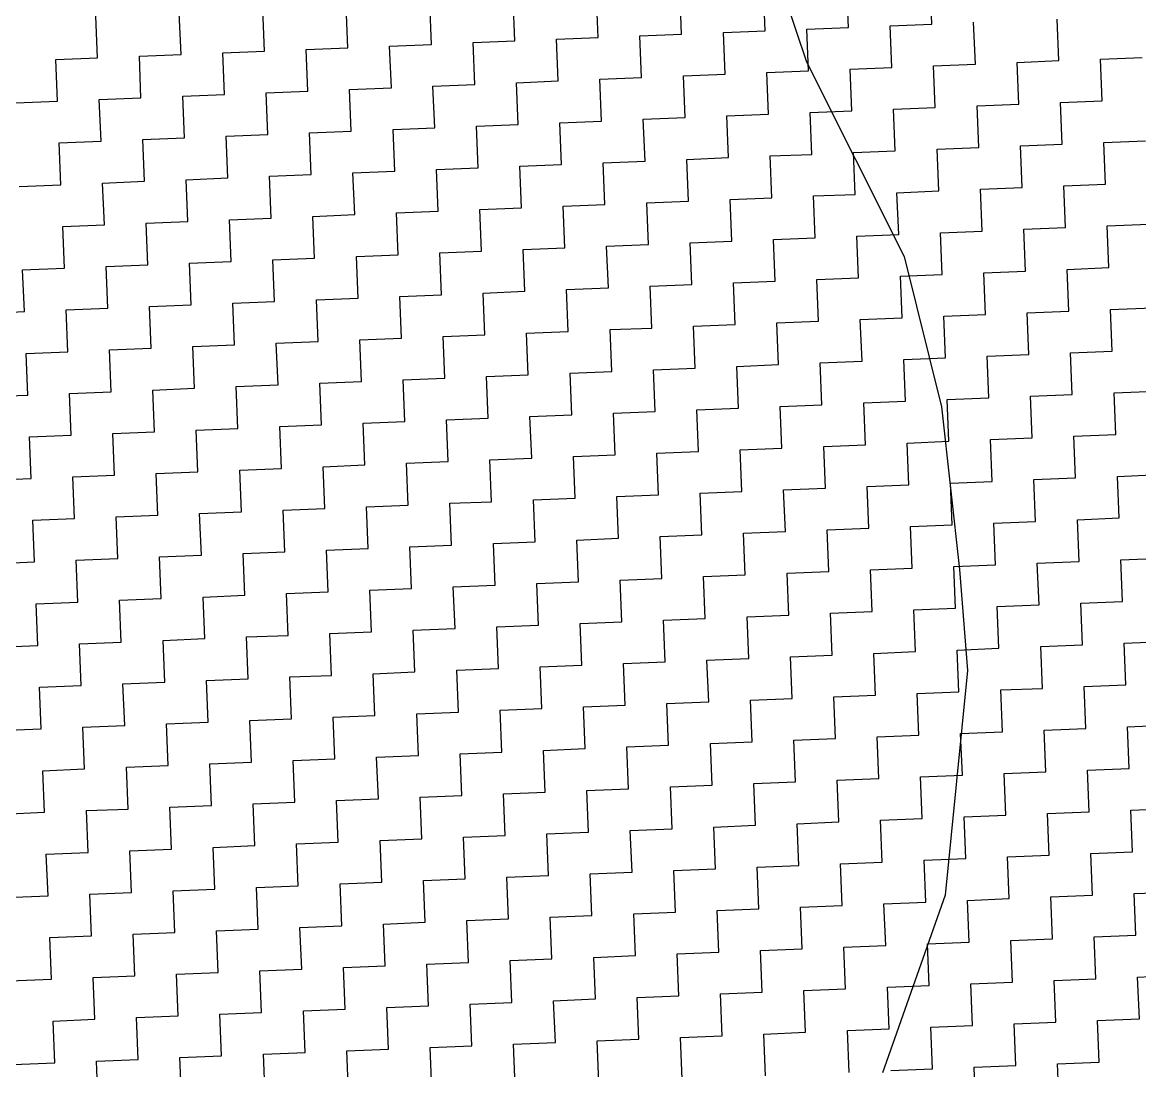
# Model space of a CAD drawing. Header units: metres. Extents: x 281802 to 284768, y 2076477 to 2081449.
# Drawn here: x 282218.1 to 282333.2, y 2076914.1 to 2077022.1 of the extents above; entities that cross this region are included whole.
import ezdxf

# ---------------------------------------------------------------- set-up
doc = ezdxf.new("R2010")
doc.units = ezdxf.units.M
doc.layers.add('LINE_WATER', color=4, linetype='Continuous')
doc.layers.add('POLY_HATCH', color=12, linetype='Continuous')

msp = doc.modelspace()

# ---------------------------------------------------------------- linework, layer by layer
at = {"layer": 'LINE_WATER'}
for p, q in [((282293.41, 2077034.3), (282298.88, 2077018.07)), ((282298.88, 2077018.07), (282308.93, 2076998.02)), ((282308.93, 2076998.02), (282312.77, 2076982.53)), ((282312.77, 2076982.53), (282314.65, 2076965.75)), ((282314.65, 2076965.75), (282315.47, 2076955.35)), ((282315.47, 2076955.35), (282313.17, 2076932.22)), ((282313.17, 2076932.22), (282306.69, 2076913.9))]:
    msp.add_line(p, q, dxfattribs=at)
at = {"layer": 'POLY_HATCH', "linetype": 'Continuous'}
for p, q in [((282311.79, 2077021.95), (282311.62, 2077026.25)), ((282286, 2077020.91), (282285.83, 2077025.21)), ((282294.6, 2077021.26), (282294.42, 2077025.55)), ((282303.2, 2077021.6), (282303.02, 2077025.9)), ((282251.61, 2077019.51), (282251.44, 2077023.81)), ((282260.21, 2077019.86), (282260.04, 2077024.16)), ((282268.81, 2077020.21), (282268.63, 2077024.51)), ((282277.4, 2077020.56), (282277.23, 2077024.86)), ((282225.82, 2077018.47), (282225.65, 2077022.77)), ((282234.42, 2077018.82), (282234.24, 2077023.12)), ((282243.02, 2077019.17), (282242.84, 2077023.46)), ((282298.9, 2077021.43), (282303.2, 2077021.6)), ((282307.49, 2077021.78), (282311.79, 2077021.95)), ((282307.67, 2077017.48), (282307.49, 2077021.78)), ((282316.27, 2077017.83), (282316.09, 2077022.13)), ((282324.86, 2077018.18), (282324.69, 2077022.47)), ((282273.11, 2077020.38), (282277.4, 2077020.56)), ((282273.28, 2077016.09), (282273.11, 2077020.38)), ((282281.7, 2077020.73), (282286, 2077020.91)), ((282281.88, 2077016.43), (282281.7, 2077020.73)), ((282290.3, 2077021.08), (282294.6, 2077021.26)), ((282290.47, 2077016.78), (282290.3, 2077021.08)), ((282299.07, 2077017.13), (282298.9, 2077021.43)), ((282238.72, 2077018.99), (282243.02, 2077019.17)), ((282247.31, 2077019.34), (282251.61, 2077019.51)), ((282247.49, 2077015.04), (282247.31, 2077019.34)), ((282255.91, 2077019.69), (282260.21, 2077019.86)), ((282256.09, 2077015.39), (282255.91, 2077019.69)), ((282264.51, 2077020.04), (282268.81, 2077020.21)), ((282264.68, 2077015.74), (282264.51, 2077020.04)), ((282221.52, 2077018.29), (282225.82, 2077018.47)), ((282221.7, 2077014), (282221.52, 2077018.29)), ((282230.12, 2077018.64), (282234.42, 2077018.82)), ((282230.29, 2077014.34), (282230.12, 2077018.64)), ((282238.89, 2077014.69), (282238.72, 2077018.99)), ((282320.56, 2077018), (282324.86, 2077018.18)), ((282320.74, 2077013.7), (282320.56, 2077018)), ((282329.16, 2077018.35), (282333.46, 2077018.52)), ((282329.34, 2077014.05), (282329.16, 2077018.35)), ((282294.77, 2077016.96), (282299.07, 2077017.13)), ((282294.95, 2077012.66), (282294.77, 2077016.96)), ((282303.37, 2077017.31), (282307.67, 2077017.48)), ((282303.54, 2077013.01), (282303.37, 2077017.31)), ((282311.97, 2077017.65), (282316.27, 2077017.83)), ((282312.14, 2077013.35), (282311.97, 2077017.65)), ((282260.38, 2077015.56), (282264.68, 2077015.74)), ((282268.98, 2077015.91), (282273.28, 2077016.09)), ((282269.16, 2077011.61), (282268.98, 2077015.91)), ((282277.58, 2077016.26), (282281.88, 2077016.43)), ((282277.75, 2077011.96), (282277.58, 2077016.26)), ((282286.18, 2077016.61), (282290.47, 2077016.78)), ((282286.35, 2077012.31), (282286.18, 2077016.61)), ((282234.59, 2077014.52), (282238.89, 2077014.69)), ((282243.19, 2077014.87), (282247.49, 2077015.04)), ((282243.36, 2077010.57), (282243.19, 2077014.87)), ((282251.79, 2077015.21), (282256.09, 2077015.39)), ((282251.96, 2077010.92), (282251.79, 2077015.21)), ((282260.56, 2077011.26), (282260.38, 2077015.56)), ((282217.4, 2077013.82), (282221.7, 2077014)), ((282225.99, 2077014.17), (282230.29, 2077014.34)), ((282226.17, 2077009.87), (282225.99, 2077014.17)), ((282234.77, 2077010.22), (282234.59, 2077014.52)), ((282316.44, 2077013.53), (282320.74, 2077013.7)), ((282316.61, 2077009.23), (282316.44, 2077013.53)), ((282325.04, 2077013.88), (282329.34, 2077014.05)), ((282325.21, 2077009.58), (282325.04, 2077013.88)), ((282282.05, 2077012.14), (282286.35, 2077012.31)), ((282290.65, 2077012.48), (282294.95, 2077012.66)), ((282290.82, 2077008.19), (282290.65, 2077012.48)), ((282299.25, 2077012.83), (282303.54, 2077013.01)), ((282299.42, 2077008.53), (282299.25, 2077012.83)), ((282307.84, 2077013.18), (282312.14, 2077013.35)), ((282308.02, 2077008.88), (282307.84, 2077013.18)), ((282256.26, 2077011.09), (282260.56, 2077011.26)), ((282256.43, 2077006.79), (282256.26, 2077011.09)), ((282264.86, 2077011.44), (282269.16, 2077011.61)), ((282265.03, 2077007.14), (282264.86, 2077011.44)), ((282273.45, 2077011.79), (282277.75, 2077011.96)), ((282273.63, 2077007.49), (282273.45, 2077011.79)), ((282282.23, 2077007.84), (282282.05, 2077012.14)), ((282230.47, 2077010.05), (282234.77, 2077010.22)), ((282230.64, 2077005.75), (282230.47, 2077010.05)), ((282239.06, 2077010.39), (282243.36, 2077010.57)), ((282239.24, 2077006.1), (282239.06, 2077010.39)), ((282247.66, 2077010.74), (282251.96, 2077010.92)), ((282247.84, 2077006.44), (282247.66, 2077010.74)), ((282329.51, 2077009.75), (282333.81, 2077009.93)), ((282221.87, 2077009.7), (282226.17, 2077009.87)), ((282222.04, 2077005.4), (282221.87, 2077009.7)), ((282303.72, 2077008.71), (282308.02, 2077008.88)), ((282312.32, 2077009.06), (282316.61, 2077009.23)), ((282312.49, 2077004.76), (282312.32, 2077009.06)), ((282320.91, 2077009.4), (282325.21, 2077009.58)), ((282321.09, 2077005.11), (282320.91, 2077009.4)), ((282329.68, 2077005.45), (282329.51, 2077009.75)), ((282277.93, 2077007.66), (282282.23, 2077007.84)), ((282278.1, 2077003.36), (282277.93, 2077007.66)), ((282286.52, 2077008.01), (282290.82, 2077008.19)), ((282286.7, 2077003.71), (282286.52, 2077008.01)), ((282295.12, 2077008.36), (282299.42, 2077008.53)), ((282295.3, 2077004.06), (282295.12, 2077008.36)), ((282303.89, 2077004.41), (282303.72, 2077008.71)), ((282252.13, 2077006.62), (282256.43, 2077006.79)), ((282252.31, 2077002.32), (282252.13, 2077006.62)), ((282260.73, 2077006.97), (282265.03, 2077007.14)), ((282260.91, 2077002.67), (282260.73, 2077006.97)), ((282269.33, 2077007.31), (282273.63, 2077007.49)), ((282269.5, 2077003.02), (282269.33, 2077007.31)), ((282217.75, 2077005.22), (282222.04, 2077005.4)), ((282226.34, 2077005.57), (282230.64, 2077005.75)), ((282226.52, 2077001.27), (282226.34, 2077005.57)), ((282234.94, 2077005.92), (282239.24, 2077006.1)), ((282235.11, 2077001.62), (282234.94, 2077005.92)), ((282243.54, 2077006.27), (282247.84, 2077006.44)), ((282243.71, 2077001.97), (282243.54, 2077006.27)), ((282325.39, 2077005.28), (282329.68, 2077005.45)), ((282299.59, 2077004.24), (282303.89, 2077004.41)), ((282299.77, 2076999.94), (282299.59, 2077004.24)), ((282308.19, 2077004.58), (282312.49, 2077004.76)), ((282308.37, 2077000.28), (282308.19, 2077004.58)), ((282316.79, 2077004.93), (282321.09, 2077005.11)), ((282316.96, 2077000.63), (282316.79, 2077004.93)), ((282325.56, 2077000.98), (282325.39, 2077005.28)), ((282265.2, 2077002.84), (282269.5, 2077003.02)), ((282273.8, 2077003.19), (282278.1, 2077003.36)), ((282273.98, 2076998.89), (282273.8, 2077003.19)), ((282282.4, 2077003.54), (282286.7, 2077003.71)), ((282282.57, 2076999.24), (282282.4, 2077003.54)), ((282291, 2077003.89), (282295.3, 2077004.06)), ((282291.17, 2076999.59), (282291, 2077003.89)), ((282239.41, 2077001.8), (282243.71, 2077001.97)), ((282248.01, 2077002.14), (282252.31, 2077002.32)), ((282248.18, 2076997.85), (282248.01, 2077002.14)), ((282256.61, 2077002.49), (282260.91, 2077002.67)), ((282256.78, 2076998.19), (282256.61, 2077002.49)), ((282265.38, 2076998.54), (282265.2, 2077002.84)), ((282222.22, 2077001.1), (282226.52, 2077001.27)), ((282222.39, 2076996.8), (282222.22, 2077001.1)), ((282230.82, 2077001.45), (282235.11, 2077001.62)), ((282230.99, 2076997.15), (282230.82, 2077001.45)), ((282239.59, 2076997.5), (282239.41, 2077001.8)), ((282321.26, 2077000.81), (282325.56, 2077000.98)), ((282321.44, 2076996.51), (282321.26, 2077000.81)), ((282329.86, 2077001.16), (282334.16, 2077001.33)), ((282330.03, 2076996.86), (282329.86, 2077001.16)), ((282286.87, 2076999.41), (282291.17, 2076999.59)), ((282295.47, 2076999.76), (282299.77, 2076999.94)), ((282295.64, 2076995.46), (282295.47, 2076999.76)), ((282304.07, 2077000.11), (282308.37, 2077000.28)), ((282304.24, 2076995.81), (282304.07, 2077000.11)), ((282312.66, 2077000.46), (282316.96, 2077000.63)), ((282312.84, 2076996.16), (282312.66, 2077000.46)), ((282261.08, 2076998.37), (282265.38, 2076998.54)), ((282269.68, 2076998.72), (282273.98, 2076998.89)), ((282269.85, 2076994.42), (282269.68, 2076998.72)), ((282278.27, 2076999.07), (282282.57, 2076999.24)), ((282278.45, 2076994.77), (282278.27, 2076999.07)), ((282287.05, 2076995.12), (282286.87, 2076999.41)), ((282235.29, 2076997.32), (282239.59, 2076997.5)), ((282235.46, 2076993.03), (282235.29, 2076997.32)), ((282243.89, 2076997.67), (282248.18, 2076997.85)), ((282244.06, 2076993.37), (282243.89, 2076997.67)), ((282252.48, 2076998.02), (282256.78, 2076998.19)), ((282252.66, 2076993.72), (282252.48, 2076998.02)), ((282261.25, 2076994.07), (282261.08, 2076998.37)), ((282218.09, 2076996.63), (282222.39, 2076996.8)), ((282218.27, 2076992.33), (282218.09, 2076996.63)), ((282226.69, 2076996.98), (282230.99, 2076997.15)), ((282226.87, 2076992.68), (282226.69, 2076996.98)), ((282308.54, 2076995.99), (282312.84, 2076996.16)), ((282317.14, 2076996.33), (282321.44, 2076996.51)), ((282317.31, 2076992.04), (282317.14, 2076996.33)), ((282325.73, 2076996.68), (282330.03, 2076996.86)), ((282325.91, 2076992.38), (282325.73, 2076996.68)), ((282282.75, 2076994.94), (282287.05, 2076995.12)), ((282291.34, 2076995.29), (282295.64, 2076995.46)), ((282291.52, 2076990.99), (282291.34, 2076995.29)), ((282299.94, 2076995.64), (282304.24, 2076995.81)), ((282300.12, 2076991.34), (282299.94, 2076995.64)), ((282308.71, 2076991.69), (282308.54, 2076995.99)), ((282256.96, 2076993.9), (282261.25, 2076994.07)), ((282257.13, 2076989.6), (282256.96, 2076993.9)), ((282265.55, 2076994.24), (282269.85, 2076994.42)), ((282265.73, 2076989.95), (282265.55, 2076994.24)), ((282274.15, 2076994.59), (282278.45, 2076994.77)), ((282274.32, 2076990.29), (282274.15, 2076994.59)), ((282282.92, 2076990.64), (282282.75, 2076994.94)), ((282222.57, 2076992.5), (282226.87, 2076992.68)), ((282231.16, 2076992.85), (282235.46, 2076993.03)), ((282231.34, 2076988.55), (282231.16, 2076992.85)), ((282239.76, 2076993.2), (282244.06, 2076993.37)), ((282239.94, 2076988.9), (282239.76, 2076993.2)), ((282248.36, 2076993.55), (282252.66, 2076993.72)), ((282248.53, 2076989.25), (282248.36, 2076993.55)), ((282330.21, 2076992.56), (282334.51, 2076992.73)), ((282213.97, 2076992.15), (282218.27, 2076992.33)), ((282222.74, 2076988.2), (282222.57, 2076992.5)), ((282304.41, 2076991.51), (282308.71, 2076991.69)), ((282304.59, 2076987.21), (282304.41, 2076991.51)), ((282313.01, 2076991.86), (282317.31, 2076992.04)), ((282313.19, 2076987.56), (282313.01, 2076991.86)), ((282321.61, 2076992.21), (282325.91, 2076992.38)), ((282321.78, 2076987.91), (282321.61, 2076992.21)), ((282330.38, 2076988.26), (282330.21, 2076992.56)), ((282278.62, 2076990.47), (282282.92, 2076990.64)), ((282278.8, 2076986.17), (282278.62, 2076990.47)), ((282287.22, 2076990.82), (282291.52, 2076990.99)), ((282287.39, 2076986.52), (282287.22, 2076990.82)), ((282295.82, 2076991.17), (282300.12, 2076991.34)), ((282295.99, 2076986.87), (282295.82, 2076991.17)), ((282244.23, 2076989.07), (282248.53, 2076989.25)), ((282252.83, 2076989.42), (282257.13, 2076989.6)), ((282253.01, 2076985.12), (282252.83, 2076989.42)), ((282261.43, 2076989.77), (282265.73, 2076989.95)), ((282261.6, 2076985.47), (282261.43, 2076989.77)), ((282270.03, 2076990.12), (282274.32, 2076990.29)), ((282270.2, 2076985.82), (282270.03, 2076990.12)), ((282218.44, 2076988.03), (282222.74, 2076988.2)), ((282227.04, 2076988.38), (282231.34, 2076988.55)), ((282227.21, 2076984.08), (282227.04, 2076988.38)), ((282235.64, 2076988.73), (282239.94, 2076988.9)), ((282235.81, 2076984.43), (282235.64, 2076988.73)), ((282244.41, 2076984.78), (282244.23, 2076989.07)), ((282326.08, 2076988.09), (282330.38, 2076988.26)), ((282326.26, 2076983.79), (282326.08, 2076988.09)), ((282218.62, 2076983.73), (282218.44, 2076988.03)), ((282300.29, 2076987.04), (282304.59, 2076987.21)), ((282300.46, 2076982.74), (282300.29, 2076987.04)), ((282308.89, 2076987.39), (282313.19, 2076987.56)), ((282309.06, 2076983.09), (282308.89, 2076987.39)), ((282317.49, 2076987.74), (282321.78, 2076987.91)), ((282317.66, 2076983.44), (282317.49, 2076987.74)), ((282265.9, 2076985.65), (282270.2, 2076985.82)), ((282274.5, 2076986), (282278.8, 2076986.17)), ((282274.67, 2076981.7), (282274.5, 2076986)), ((282283.1, 2076986.34), (282287.39, 2076986.52)), ((282283.27, 2076982.05), (282283.1, 2076986.34)), ((282291.69, 2076986.69), (282295.99, 2076986.87)), ((282291.87, 2076982.39), (282291.69, 2076986.69)), ((282240.11, 2076984.6), (282244.41, 2076984.78)), ((282240.28, 2076980.3), (282240.11, 2076984.6)), ((282248.71, 2076984.95), (282253.01, 2076985.12)), ((282248.88, 2076980.65), (282248.71, 2076984.95)), ((282257.3, 2076985.3), (282261.6, 2076985.47)), ((282257.48, 2076981), (282257.3, 2076985.3)), ((282266.08, 2076981.35), (282265.9, 2076985.65)), ((282214.32, 2076983.56), (282218.62, 2076983.73)), ((282222.92, 2076983.91), (282227.21, 2076984.08)), ((282223.09, 2076979.61), (282222.92, 2076983.91)), ((282231.51, 2076984.25), (282235.81, 2076984.43)), ((282231.69, 2076979.96), (282231.51, 2076984.25)), ((282321.96, 2076983.61), (282326.26, 2076983.79)), ((282322.13, 2076979.31), (282321.96, 2076983.61)), ((282330.56, 2076983.96), (282334.85, 2076984.14)), ((282330.73, 2076979.66), (282330.56, 2076983.96)), ((282287.57, 2076982.22), (282291.87, 2076982.39)), ((282296.17, 2076982.57), (282300.46, 2076982.74)), ((282296.34, 2076978.27), (282296.17, 2076982.57)), ((282304.76, 2076982.92), (282309.06, 2076983.09)), ((282304.94, 2076978.62), (282304.76, 2076982.92)), ((282313.36, 2076983.26), (282317.66, 2076983.44)), ((282313.53, 2076978.97), (282313.36, 2076983.26)), ((282261.78, 2076981.17), (282266.08, 2076981.35)), ((282261.95, 2076976.88), (282261.78, 2076981.17)), ((282270.37, 2076981.52), (282274.67, 2076981.7)), ((282270.55, 2076977.22), (282270.37, 2076981.52)), ((282278.97, 2076981.87), (282283.27, 2076982.05)), ((282279.15, 2076977.57), (282278.97, 2076981.87)), ((282287.74, 2076977.92), (282287.57, 2076982.22)), ((282235.99, 2076980.13), (282240.28, 2076980.3)), ((282236.16, 2076975.83), (282235.99, 2076980.13)), ((282244.58, 2076980.48), (282248.88, 2076980.65)), ((282244.76, 2076976.18), (282244.58, 2076980.48)), ((282253.18, 2076980.83), (282257.48, 2076981)), ((282253.35, 2076976.53), (282253.18, 2076980.83)), ((282218.79, 2076979.43), (282223.09, 2076979.61)), ((282218.97, 2076975.13), (282218.79, 2076979.43)), ((282227.39, 2076979.78), (282231.69, 2076979.96)), ((282227.56, 2076975.48), (282227.39, 2076979.78)), ((282309.24, 2076978.79), (282313.53, 2076978.97)), ((282317.83, 2076979.14), (282322.13, 2076979.31)), ((282318.01, 2076974.84), (282317.83, 2076979.14)), ((282326.43, 2076979.49), (282330.73, 2076979.66)), ((282326.6, 2076975.19), (282326.43, 2076979.49)), ((282283.44, 2076977.75), (282287.74, 2076977.92)), ((282283.62, 2076973.45), (282283.44, 2076977.75)), ((282292.04, 2076978.1), (282296.34, 2076978.27)), ((282292.22, 2076973.8), (282292.04, 2076978.1)), ((282300.64, 2076978.44), (282304.94, 2076978.62)), ((282300.81, 2076974.14), (282300.64, 2076978.44)), ((282309.41, 2076974.49), (282309.24, 2076978.79)), ((282257.65, 2076976.7), (282261.95, 2076976.88)), ((282257.83, 2076972.4), (282257.65, 2076976.7)), ((282266.25, 2076977.05), (282270.55, 2076977.22)), ((282266.42, 2076972.75), (282266.25, 2076977.05)), ((282274.85, 2076977.4), (282279.15, 2076977.57)), ((282275.02, 2076973.1), (282274.85, 2076977.4)), ((282223.26, 2076975.31), (282227.56, 2076975.48)), ((282231.86, 2076975.66), (282236.16, 2076975.83)), ((282232.04, 2076971.36), (282231.86, 2076975.66)), ((282240.46, 2076976), (282244.76, 2076976.18)), ((282240.63, 2076971.71), (282240.46, 2076976)), ((282249.06, 2076976.35), (282253.35, 2076976.53)), ((282249.23, 2076972.05), (282249.06, 2076976.35)), ((282330.9, 2076975.36), (282335.2, 2076975.54)), ((282214.67, 2076974.96), (282218.97, 2076975.13)), ((282223.44, 2076971.01), (282223.26, 2076975.31)), ((282305.11, 2076974.32), (282309.41, 2076974.49)), ((282305.29, 2076970.02), (282305.11, 2076974.32)), ((282313.71, 2076974.67), (282318.01, 2076974.84)), ((282313.88, 2076970.37), (282313.71, 2076974.67)), ((282322.31, 2076975.02), (282326.6, 2076975.19)), ((282322.48, 2076970.72), (282322.31, 2076975.02)), ((282331.08, 2076971.07), (282330.9, 2076975.36)), ((282270.72, 2076972.93), (282275.02, 2076973.1)), ((282279.32, 2076973.27), (282283.62, 2076973.45)), ((282279.49, 2076968.98), (282279.32, 2076973.27)), ((282287.92, 2076973.62), (282292.22, 2076973.8)), ((282288.09, 2076969.32), (282287.92, 2076973.62)), ((282296.51, 2076973.97), (282300.81, 2076974.14)), ((282296.69, 2076969.67), (282296.51, 2076973.97)), ((282244.93, 2076971.88), (282249.23, 2076972.05)), ((282253.53, 2076972.23), (282257.83, 2076972.4)), ((282253.7, 2076967.93), (282253.53, 2076972.23)), ((282262.13, 2076972.58), (282266.42, 2076972.75)), ((282262.3, 2076968.28), (282262.13, 2076972.58)), ((282270.9, 2076968.63), (282270.72, 2076972.93)), ((282219.14, 2076970.84), (282223.44, 2076971.01)), ((282219.31, 2076966.54), (282219.14, 2076970.84)), ((282227.74, 2076971.18), (282232.04, 2076971.36)), ((282227.91, 2076966.89), (282227.74, 2076971.18)), ((282236.33, 2076971.53), (282240.63, 2076971.71)), ((282236.51, 2076967.23), (282236.33, 2076971.53)), ((282245.11, 2076967.58), (282244.93, 2076971.88)), ((282326.78, 2076970.89), (282331.08, 2076971.07)), ((282326.95, 2076966.59), (282326.78, 2076970.89)), ((282292.39, 2076969.5), (282296.69, 2076969.67)), ((282300.99, 2076969.85), (282305.29, 2076970.02)), ((282301.16, 2076965.55), (282300.99, 2076969.85)), ((282309.58, 2076970.19), (282313.88, 2076970.37)), ((282309.76, 2076965.9), (282309.58, 2076970.19)), ((282318.18, 2076970.54), (282322.48, 2076970.72)), ((282318.36, 2076966.24), (282318.18, 2076970.54)), ((282266.6, 2076968.45), (282270.9, 2076968.63)), ((282275.2, 2076968.8), (282279.49, 2076968.98)), ((282275.37, 2076964.5), (282275.2, 2076968.8)), ((282283.79, 2076969.15), (282288.09, 2076969.32)), ((282283.97, 2076964.85), (282283.79, 2076969.15)), ((282292.56, 2076965.2), (282292.39, 2076969.5)), ((282240.81, 2076967.41), (282245.11, 2076967.58)), ((282240.98, 2076963.11), (282240.81, 2076967.41)), ((282249.4, 2076967.76), (282253.7, 2076967.93)), ((282249.58, 2076963.46), (282249.4, 2076967.76)), ((282258, 2076968.1), (282262.3, 2076968.28)), ((282258.18, 2076963.81), (282258, 2076968.1)), ((282266.77, 2076964.15), (282266.6, 2076968.45)), ((282215.02, 2076966.36), (282219.31, 2076966.54)), ((282223.61, 2076966.71), (282227.91, 2076966.89)), ((282223.79, 2076962.41), (282223.61, 2076966.71)), ((282232.21, 2076967.06), (282236.51, 2076967.23)), ((282232.38, 2076962.76), (282232.21, 2076967.06)), ((282314.06, 2076966.07), (282318.36, 2076966.24)), ((282322.65, 2076966.42), (282326.95, 2076966.59)), ((282322.83, 2076962.12), (282322.65, 2076966.42)), ((282331.25, 2076966.77), (282335.55, 2076966.94)), ((282331.43, 2076962.47), (282331.25, 2076966.77)), ((282288.27, 2076965.03), (282292.56, 2076965.2)), ((282288.44, 2076960.73), (282288.27, 2076965.03)), ((282296.86, 2076965.37), (282301.16, 2076965.55)), ((282297.04, 2076961.07), (282296.86, 2076965.37)), ((282305.46, 2076965.72), (282309.76, 2076965.9)), ((282305.63, 2076961.42), (282305.46, 2076965.72)), ((282314.23, 2076961.77), (282314.06, 2076966.07)), ((282262.47, 2076963.98), (282266.77, 2076964.15)), ((282262.65, 2076959.68), (282262.47, 2076963.98)), ((282271.07, 2076964.33), (282275.37, 2076964.5)), ((282271.25, 2076960.03), (282271.07, 2076964.33)), ((282279.67, 2076964.68), (282283.97, 2076964.85)), ((282279.84, 2076960.38), (282279.67, 2076964.68)), ((282228.09, 2076962.59), (282232.38, 2076962.76)), ((282236.68, 2076962.93), (282240.98, 2076963.11)), ((282236.86, 2076958.64), (282236.68, 2076962.93)), ((282245.28, 2076963.28), (282249.58, 2076963.46)), ((282245.45, 2076958.98), (282245.28, 2076963.28)), ((282253.88, 2076963.63), (282258.18, 2076963.81)), ((282254.05, 2076959.33), (282253.88, 2076963.63)), ((282219.49, 2076962.24), (282223.79, 2076962.41)), ((282219.66, 2076957.94), (282219.49, 2076962.24)), ((282228.26, 2076958.29), (282228.09, 2076962.59)), ((282309.93, 2076961.6), (282314.23, 2076961.77)), ((282310.11, 2076957.3), (282309.93, 2076961.6)), ((282318.53, 2076961.95), (282322.83, 2076962.12)), ((282318.7, 2076957.65), (282318.53, 2076961.95)), ((282327.13, 2076962.29), (282331.43, 2076962.47)), ((282327.3, 2076958), (282327.13, 2076962.29)), ((282284.14, 2076960.55), (282288.44, 2076960.73)), ((282284.32, 2076956.25), (282284.14, 2076960.55)), ((282292.74, 2076960.9), (282297.04, 2076961.07)), ((282292.91, 2076956.6), (282292.74, 2076960.9)), ((282301.34, 2076961.25), (282305.63, 2076961.42)), ((282301.51, 2076956.95), (282301.34, 2076961.25)), ((282249.75, 2076959.16), (282254.05, 2076959.33)), ((282258.35, 2076959.51), (282262.65, 2076959.68)), ((282258.52, 2076955.21), (282258.35, 2076959.51)), ((282266.95, 2076959.86), (282271.25, 2076960.03)), ((282267.12, 2076955.56), (282266.95, 2076959.86)), ((282275.54, 2076960.2), (282279.84, 2076960.38)), ((282275.72, 2076955.91), (282275.54, 2076960.2)), ((282223.96, 2076958.11), (282228.26, 2076958.29)), ((282224.13, 2076953.82), (282223.96, 2076958.11)), ((282232.56, 2076958.46), (282236.86, 2076958.64)), ((282232.73, 2076954.16), (282232.56, 2076958.46)), ((282241.16, 2076958.81), (282245.45, 2076958.98)), ((282241.33, 2076954.51), (282241.16, 2076958.81)), ((282249.93, 2076954.86), (282249.75, 2076959.16)), ((282331.6, 2076958.17), (282335.9, 2076958.34)), ((282331.77, 2076953.87), (282331.6, 2076958.17)), ((282215.36, 2076957.77), (282219.66, 2076957.94)), ((282305.81, 2076957.12), (282310.11, 2076957.3)), ((282305.98, 2076952.83), (282305.81, 2076957.12)), ((282314.41, 2076957.47), (282318.7, 2076957.65)), ((282314.58, 2076953.17), (282314.41, 2076957.47)), ((282323, 2076957.82), (282327.3, 2076958)), ((282323.18, 2076953.52), (282323, 2076957.82)), ((282271.42, 2076955.73), (282275.72, 2076955.91)), ((282280.02, 2076956.08), (282284.32, 2076956.25)), ((282280.19, 2076951.78), (282280.02, 2076956.08)), ((282288.61, 2076956.43), (282292.91, 2076956.6)), ((282288.79, 2076952.13), (282288.61, 2076956.43)), ((282297.21, 2076956.78), (282301.51, 2076956.95)), ((282297.39, 2076952.48), (282297.21, 2076956.78)), ((282245.63, 2076954.69), (282249.93, 2076954.86)), ((282245.8, 2076950.39), (282245.63, 2076954.69)), ((282254.23, 2076955.03), (282258.52, 2076955.21)), ((282254.4, 2076950.74), (282254.23, 2076955.03)), ((282262.82, 2076955.38), (282267.12, 2076955.56)), ((282263, 2076951.08), (282262.82, 2076955.38)), ((282271.59, 2076951.43), (282271.42, 2076955.73)), ((282219.84, 2076953.64), (282224.13, 2076953.82)), ((282220.01, 2076949.34), (282219.84, 2076953.64)), ((282228.43, 2076953.99), (282232.73, 2076954.16)), ((282228.61, 2076949.69), (282228.43, 2076953.99)), ((282237.03, 2076954.34), (282241.33, 2076954.51)), ((282237.2, 2076950.04), (282237.03, 2076954.34)), ((282318.88, 2076953.35), (282323.18, 2076953.52)), ((282327.48, 2076953.7), (282331.77, 2076953.87)), ((282327.65, 2076949.4), (282327.48, 2076953.7)), ((282293.09, 2076952.3), (282297.39, 2076952.48)), ((282301.68, 2076952.65), (282305.98, 2076952.83)), ((282301.86, 2076948.35), (282301.68, 2076952.65)), ((282310.28, 2076953), (282314.58, 2076953.17)), ((282310.46, 2076948.7), (282310.28, 2076953)), ((282319.05, 2076949.05), (282318.88, 2076953.35)), ((282267.3, 2076951.26), (282271.59, 2076951.43)), ((282267.47, 2076946.96), (282267.3, 2076951.26)), ((282275.89, 2076951.61), (282280.19, 2076951.78)), ((282276.07, 2076947.31), (282275.89, 2076951.61)), ((282284.49, 2076951.96), (282288.79, 2076952.13)), ((282284.66, 2076947.66), (282284.49, 2076951.96)), ((282293.26, 2076948), (282293.09, 2076952.3)), ((282241.5, 2076950.21), (282245.8, 2076950.39)), ((282241.68, 2076945.91), (282241.5, 2076950.21)), ((282250.1, 2076950.56), (282254.4, 2076950.74)), ((282250.27, 2076946.26), (282250.1, 2076950.56)), ((282258.7, 2076950.91), (282263, 2076951.08)), ((282258.87, 2076946.61), (282258.7, 2076950.91)), ((282215.71, 2076949.17), (282220.01, 2076949.34)), ((282224.31, 2076949.52), (282228.61, 2076949.69)), ((282224.48, 2076945.22), (282224.31, 2076949.52)), ((282232.91, 2076949.86), (282237.2, 2076950.04)), ((282233.08, 2076945.57), (282232.91, 2076949.86)), ((282314.75, 2076948.88), (282319.05, 2076949.05)), ((282323.35, 2076949.22), (282327.65, 2076949.4)), ((282323.53, 2076944.93), (282323.35, 2076949.22)), ((282331.95, 2076949.57), (282336.25, 2076949.75)), ((282332.12, 2076945.27), (282331.95, 2076949.57)), ((282288.96, 2076947.83), (282293.26, 2076948)), ((282289.14, 2076943.53), (282288.96, 2076947.83)), ((282297.56, 2076948.18), (282301.86, 2076948.35)), ((282297.73, 2076943.88), (282297.56, 2076948.18)), ((282306.16, 2076948.53), (282310.46, 2076948.7)), ((282306.33, 2076944.23), (282306.16, 2076948.53)), ((282314.93, 2076944.58), (282314.75, 2076948.88)), ((282254.57, 2076946.44), (282258.87, 2076946.61)), ((282263.17, 2076946.79), (282267.47, 2076946.96)), ((282263.34, 2076942.49), (282263.17, 2076946.79)), ((282271.77, 2076947.13), (282276.07, 2076947.31)), ((282271.94, 2076942.84), (282271.77, 2076947.13)), ((282280.37, 2076947.48), (282284.66, 2076947.66)), ((282280.54, 2076943.18), (282280.37, 2076947.48)), ((282228.78, 2076945.39), (282233.08, 2076945.57)), ((282237.38, 2076945.74), (282241.68, 2076945.91)), ((282237.55, 2076941.44), (282237.38, 2076945.74)), ((282245.98, 2076946.09), (282250.27, 2076946.26)), ((282246.15, 2076941.79), (282245.98, 2076946.09)), ((282254.75, 2076942.14), (282254.57, 2076946.44)), ((282220.18, 2076945.04), (282224.48, 2076945.22)), ((282220.36, 2076940.75), (282220.18, 2076945.04)), ((282228.96, 2076941.09), (282228.78, 2076945.39)), ((282310.63, 2076944.4), (282314.93, 2076944.58)), ((282310.8, 2076940.1), (282310.63, 2076944.4)), ((282319.23, 2076944.75), (282323.53, 2076944.93)), ((282319.4, 2076940.45), (282319.23, 2076944.75)), ((282327.82, 2076945.1), (282332.12, 2076945.27)), ((282328, 2076940.8), (282327.82, 2076945.1)), ((282276.24, 2076943.01), (282280.54, 2076943.18)), ((282284.84, 2076943.36), (282289.14, 2076943.53)), ((282285.01, 2076939.06), (282284.84, 2076943.36)), ((282293.44, 2076943.71), (282297.73, 2076943.88)), ((282293.61, 2076939.41), (282293.44, 2076943.71)), ((282302.03, 2076944.05), (282306.33, 2076944.23)), ((282302.21, 2076939.76), (282302.03, 2076944.05)), ((282250.45, 2076941.96), (282254.75, 2076942.14)), ((282259.05, 2076942.31), (282263.34, 2076942.49)), ((282259.22, 2076938.01), (282259.05, 2076942.31)), ((282267.64, 2076942.66), (282271.94, 2076942.84)), ((282267.82, 2076938.36), (282267.64, 2076942.66)), ((282276.41, 2076938.71), (282276.24, 2076943.01)), ((282224.66, 2076940.92), (282228.96, 2076941.09)), ((282224.83, 2076936.62), (282224.66, 2076940.92)), ((282233.25, 2076941.27), (282237.55, 2076941.44)), ((282233.43, 2076936.97), (282233.25, 2076941.27)), ((282241.85, 2076941.62), (282246.15, 2076941.79)), ((282242.03, 2076937.32), (282241.85, 2076941.62)), ((282250.62, 2076937.67), (282250.45, 2076941.96)), ((282332.3, 2076940.98), (282336.6, 2076941.15)), ((282332.47, 2076936.68), (282332.3, 2076940.98)), ((282216.06, 2076940.57), (282220.36, 2076940.75)), ((282297.91, 2076939.58), (282302.21, 2076939.76)), ((282306.51, 2076939.93), (282310.8, 2076940.1)), ((282306.68, 2076935.63), (282306.51, 2076939.93)), ((282315.1, 2076940.28), (282319.4, 2076940.45)), ((282315.28, 2076935.98), (282315.1, 2076940.28)), ((282323.7, 2076940.63), (282328, 2076940.8)), ((282323.87, 2076936.33), (282323.7, 2076940.63)), ((282272.12, 2076938.54), (282276.41, 2076938.71)), ((282280.71, 2076938.88), (282285.01, 2076939.06)), ((282280.89, 2076934.59), (282280.71, 2076938.88)), ((282289.31, 2076939.23), (282293.61, 2076939.41)), ((282289.48, 2076934.93), (282289.31, 2076939.23)), ((282298.08, 2076935.28), (282297.91, 2076939.58)), ((282246.32, 2076937.49), (282250.62, 2076937.67)), ((282246.5, 2076933.19), (282246.32, 2076937.49)), ((282254.92, 2076937.84), (282259.22, 2076938.01)), ((282255.1, 2076933.54), (282254.92, 2076937.84)), ((282263.52, 2076938.19), (282267.82, 2076938.36)), ((282263.69, 2076933.89), (282263.52, 2076938.19)), ((282272.29, 2076934.24), (282272.12, 2076938.54)), ((282220.53, 2076936.45), (282224.83, 2076936.62)), ((282220.71, 2076932.15), (282220.53, 2076936.45)), ((282229.13, 2076936.79), (282233.43, 2076936.97)), ((282229.3, 2076932.5), (282229.13, 2076936.79)), ((282237.73, 2076937.14), (282242.03, 2076937.32)), ((282237.9, 2076932.84), (282237.73, 2076937.14)), ((282319.58, 2076936.15), (282323.87, 2076936.33)), ((282328.17, 2076936.5), (282332.47, 2076936.68)), ((282328.35, 2076932.2), (282328.17, 2076936.5)), ((282293.78, 2076935.11), (282298.08, 2076935.28)), ((282293.96, 2076930.81), (282293.78, 2076935.11)), ((282302.38, 2076935.46), (282306.68, 2076935.63)), ((282302.55, 2076931.16), (282302.38, 2076935.46)), ((282310.98, 2076935.81), (282315.28, 2076935.98)), ((282311.15, 2076931.51), (282310.98, 2076935.81)), ((282319.75, 2076931.86), (282319.58, 2076936.15)), ((282267.99, 2076934.06), (282272.29, 2076934.24)), ((282268.17, 2076929.77), (282267.99, 2076934.06)), ((282276.59, 2076934.41), (282280.89, 2076934.59)), ((282276.76, 2076930.11), (282276.59, 2076934.41)), ((282285.19, 2076934.76), (282289.48, 2076934.93)), ((282285.36, 2076930.46), (282285.19, 2076934.76)), ((282233.6, 2076932.67), (282237.9, 2076932.84)), ((282242.2, 2076933.02), (282246.5, 2076933.19)), ((282242.37, 2076928.72), (282242.2, 2076933.02)), ((282250.8, 2076933.37), (282255.1, 2076933.54)), ((282250.97, 2076929.07), (282250.8, 2076933.37)), ((282259.39, 2076933.72), (282263.69, 2076933.89)), ((282259.57, 2076929.42), (282259.39, 2076933.72)), ((282216.41, 2076931.97), (282220.71, 2076932.15)), ((282225.01, 2076932.32), (282229.3, 2076932.5)), ((282225.18, 2076928.02), (282225.01, 2076932.32)), ((282233.78, 2076928.37), (282233.6, 2076932.67)), ((282315.45, 2076931.68), (282319.75, 2076931.86)), ((282315.62, 2076927.38), (282315.45, 2076931.68)), ((282324.05, 2076932.03), (282328.35, 2076932.2)), ((282324.22, 2076927.73), (282324.05, 2076932.03)), ((282332.65, 2076932.38), (282336.94, 2076932.55)), ((282332.82, 2076928.08), (282332.65, 2076932.38)), ((282289.66, 2076930.64), (282293.96, 2076930.81)), ((282289.83, 2076926.34), (282289.66, 2076930.64)), ((282298.26, 2076930.98), (282302.55, 2076931.16)), ((282298.43, 2076926.69), (282298.26, 2076930.98)), ((282306.85, 2076931.33), (282311.15, 2076931.51)), ((282307.03, 2076927.03), (282306.85, 2076931.33)), ((282255.27, 2076929.24), (282259.57, 2076929.42)), ((282263.87, 2076929.59), (282268.17, 2076929.77)), ((282264.04, 2076925.29), (282263.87, 2076929.59)), ((282272.46, 2076929.94), (282276.76, 2076930.11)), ((282272.64, 2076925.64), (282272.46, 2076929.94)), ((282281.06, 2076930.29), (282285.36, 2076930.46)), ((282281.24, 2076925.99), (282281.06, 2076930.29)), ((282229.48, 2076928.2), (282233.78, 2076928.37)), ((282229.65, 2076923.9), (282229.48, 2076928.2)), ((282238.08, 2076928.55), (282242.37, 2076928.72)), ((282238.25, 2076924.25), (282238.08, 2076928.55)), ((282246.67, 2076928.89), (282250.97, 2076929.07)), ((282246.85, 2076924.6), (282246.67, 2076928.89)), ((282255.44, 2076924.94), (282255.27, 2076929.24)), ((282220.88, 2076927.85), (282225.18, 2076928.02)), ((282221.06, 2076923.55), (282220.88, 2076927.85)), ((282302.73, 2076926.86), (282307.03, 2076927.03)), ((282311.33, 2076927.21), (282315.62, 2076927.38)), ((282311.5, 2076922.91), (282311.33, 2076927.21)), ((282319.92, 2076927.56), (282324.22, 2076927.73)), ((282320.1, 2076923.26), (282319.92, 2076927.56)), ((282328.52, 2076927.91), (282332.82, 2076928.08)), ((282328.69, 2076923.61), (282328.52, 2076927.91)), ((282276.94, 2076925.81), (282281.24, 2076925.99)), ((282285.53, 2076926.16), (282289.83, 2076926.34)), ((282285.71, 2076921.86), (282285.53, 2076926.16)), ((282294.13, 2076926.51), (282298.43, 2076926.69)), ((282294.31, 2076922.21), (282294.13, 2076926.51)), ((282302.9, 2076922.56), (282302.73, 2076926.86)), ((282251.15, 2076924.77), (282255.44, 2076924.94)), ((282251.32, 2076920.47), (282251.15, 2076924.77)), ((282259.74, 2076925.12), (282264.04, 2076925.29)), ((282259.92, 2076920.82), (282259.74, 2076925.12)), ((282268.34, 2076925.47), (282272.64, 2076925.64)), ((282268.51, 2076921.17), (282268.34, 2076925.47)), ((282277.11, 2076921.52), (282276.94, 2076925.81)), ((282225.35, 2076923.72), (282229.65, 2076923.9)), ((282225.53, 2076919.43), (282225.35, 2076923.72)), ((282233.95, 2076924.07), (282238.25, 2076924.25)), ((282234.13, 2076919.77), (282233.95, 2076924.07)), ((282242.55, 2076924.42), (282246.85, 2076924.6)), ((282242.72, 2076920.12), (282242.55, 2076924.42)), ((282324.4, 2076923.43), (282328.69, 2076923.61)), ((282332.99, 2076923.78), (282337.29, 2076923.95)), ((282333.17, 2076919.48), (282332.99, 2076923.78)), ((282216.76, 2076923.38), (282221.06, 2076923.55)), ((282298.6, 2076922.39), (282302.9, 2076922.56)), ((282307.2, 2076922.74), (282311.5, 2076922.91)), ((282307.38, 2076918.44), (282307.2, 2076922.74)), ((282315.8, 2076923.08), (282320.1, 2076923.26)), ((282315.97, 2076918.79), (282315.8, 2076923.08)), ((282324.57, 2076919.13), (282324.4, 2076923.43)), ((282272.81, 2076921.34), (282277.11, 2076921.52)), ((282272.99, 2076917.04), (282272.81, 2076921.34)), ((282281.41, 2076921.69), (282285.71, 2076921.86)), ((282281.58, 2076917.39), (282281.41, 2076921.69)), ((282290.01, 2076922.04), (282294.31, 2076922.21)), ((282290.18, 2076917.74), (282290.01, 2076922.04)), ((282298.78, 2076918.09), (282298.6, 2076922.39)), ((282238.42, 2076919.95), (282242.72, 2076920.12)), ((282247.02, 2076920.3), (282251.32, 2076920.47)), ((282247.2, 2076916), (282247.02, 2076920.3)), ((282255.62, 2076920.65), (282259.92, 2076920.82)), ((282255.79, 2076916.35), (282255.62, 2076920.65)), ((282264.22, 2076920.99), (282268.51, 2076921.17)), ((282264.39, 2076916.7), (282264.22, 2076920.99)), ((282221.23, 2076919.25), (282225.53, 2076919.43)), ((282221.4, 2076914.95), (282221.23, 2076919.25)), ((282229.83, 2076919.6), (282234.13, 2076919.77)), ((282230, 2076915.3), (282229.83, 2076919.6)), ((282238.6, 2076915.65), (282238.42, 2076919.95)), ((282320.27, 2076918.96), (282324.57, 2076919.13)), ((282328.87, 2076919.31), (282333.17, 2076919.48)), ((282329.04, 2076915.01), (282328.87, 2076919.31)), ((282294.48, 2076917.91), (282298.78, 2076918.09)), ((282294.65, 2076913.62), (282294.48, 2076917.91)), ((282303.08, 2076918.26), (282307.38, 2076918.44)), ((282303.25, 2076913.96), (282303.08, 2076918.26)), ((282311.67, 2076918.61), (282315.97, 2076918.79)), ((282311.85, 2076914.31), (282311.67, 2076918.61)), ((282320.45, 2076914.66), (282320.27, 2076918.96)), ((282260.09, 2076916.52), (282264.39, 2076916.7)), ((282268.69, 2076916.87), (282272.99, 2076917.04)), ((282268.86, 2076912.57), (282268.69, 2076916.87)), ((282277.29, 2076917.22), (282281.58, 2076917.39)), ((282277.46, 2076912.92), (282277.29, 2076917.22)), ((282285.88, 2076917.57), (282290.18, 2076917.74)), ((282286.06, 2076913.27), (282285.88, 2076917.57)), ((282234.3, 2076915.48), (282238.6, 2076915.65)), ((282242.9, 2076915.82), (282247.2, 2076916)), ((282243.07, 2076911.53), (282242.9, 2076915.82)), ((282251.49, 2076916.17), (282255.79, 2076916.35)), ((282251.67, 2076911.87), (282251.49, 2076916.17)), ((282260.27, 2076912.22), (282260.09, 2076916.52)), ((282217.11, 2076914.78), (282221.4, 2076914.95)), ((282225.7, 2076915.13), (282230, 2076915.3)), ((282225.88, 2076910.83), (282225.7, 2076915.13)), ((282234.47, 2076911.18), (282234.3, 2076915.48)), ((282316.15, 2076914.49), (282320.45, 2076914.66)), ((282316.32, 2076910.19), (282316.15, 2076914.49)), ((282324.74, 2076914.84), (282329.04, 2076915.01)), ((282324.92, 2076910.54), (282324.74, 2076914.84)), ((282307.55, 2076914.14), (282311.85, 2076914.31))]:
    msp.add_line(p, q, dxfattribs=at)

doc.saveas('drawing.dxf')
